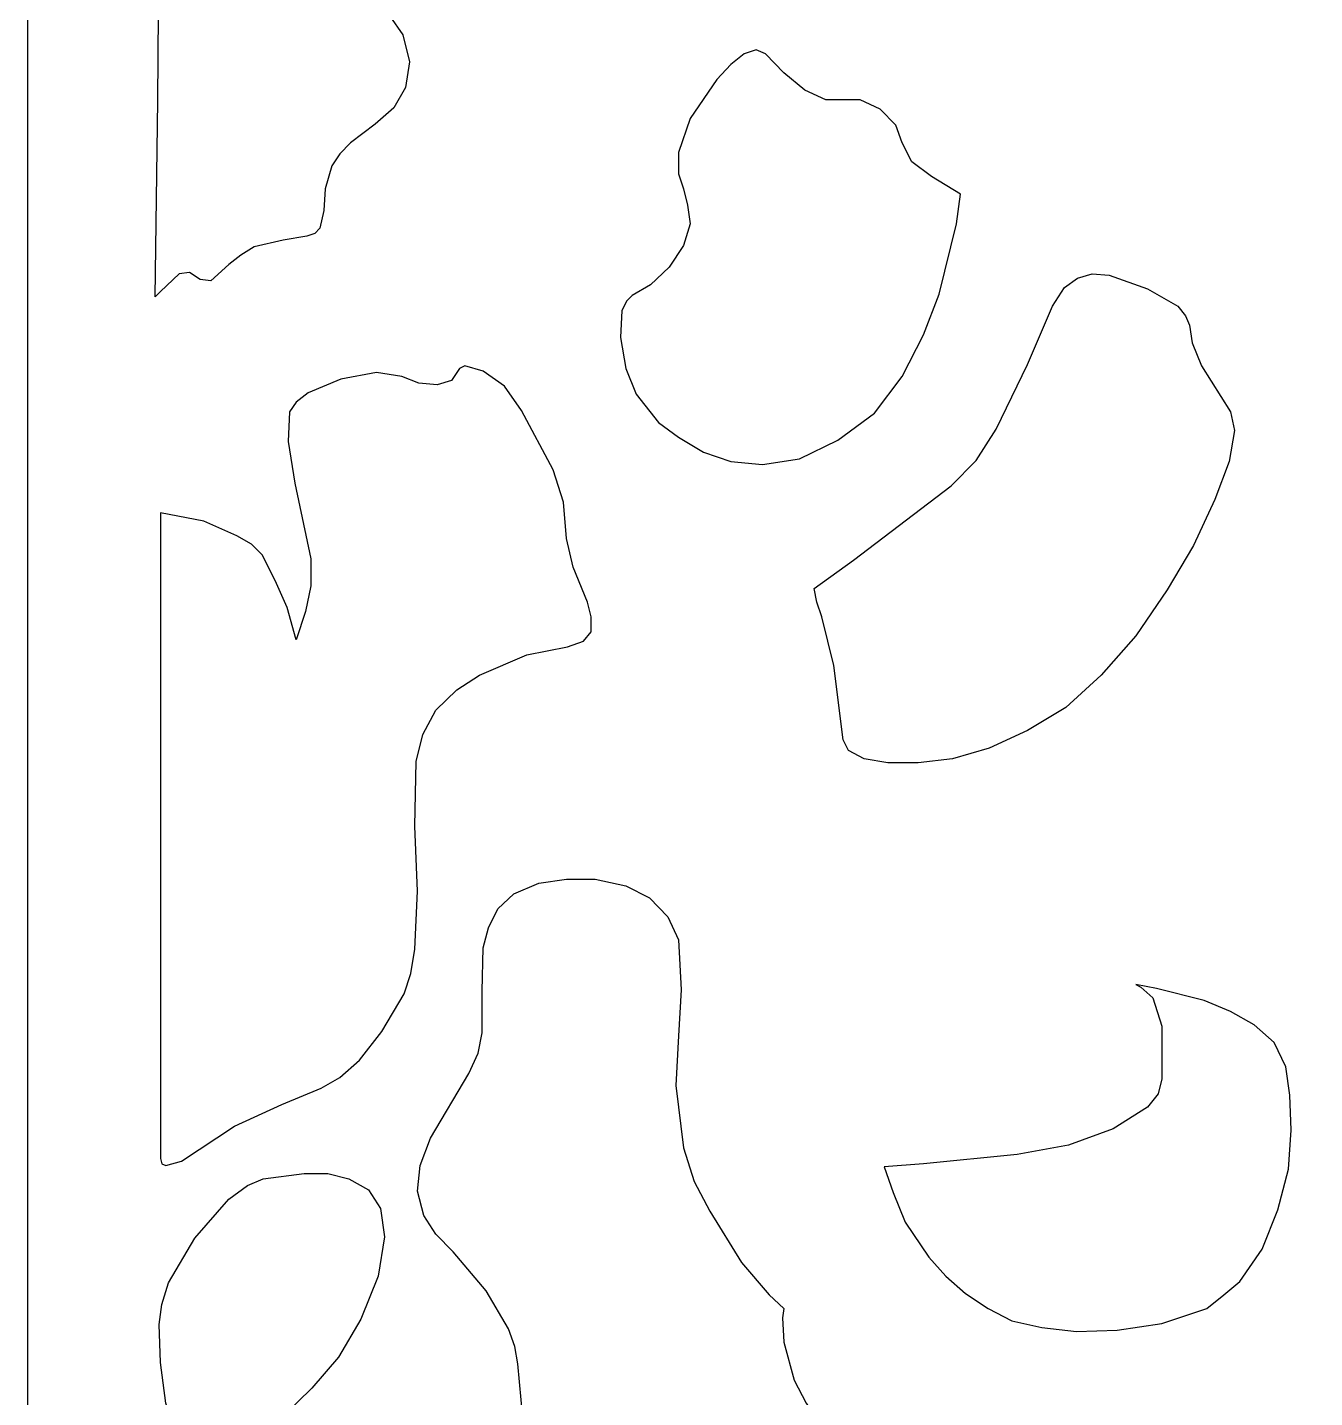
# Model space of a CAD drawing. Header units: centimetres. Extents: x -20.5 to -14.5, y -9 to 9.
# Drawn here: x -20.52 to -18.364, y 3.874 to 6.168 of the extents above; entities that cross this region are included whole.
import ezdxf

# ---------------------------------------------------------------- set-up
doc = ezdxf.new("R2010")
doc.units = ezdxf.units.CM
doc.header["$MEASUREMENT"] = 0
doc.layers.add('layer 1', color=7, linetype='Continuous')

msp = doc.modelspace()

# ---------------------------------------------------------------- linework, layer by layer
at = {"layer": 'layer 1', "color": 250}
for points, knots in [([(-14.52121, -8.99444), (-14.52121, -8.99444), (-20.51992, -8.99536), (-20.51992, -8.99536), (-20.51992, -8.99536), (-20.51992, -8.99536), (-20.51992, 9.00077), (-20.51992, 9.00077), (-20.51992, 9.00077), (-20.51992, 9.00077), (-14.52121, 9.00077), (-14.52121, 9.00077), (-14.52121, 9.00077), (-14.52121, 9.00077), (-14.52121, -8.99444), (-14.52121, -8.99444)], [0, 0, 0, 0, 0.2, 0.2, 0.2, 0.2, 0.4, 0.4, 0.4, 0.4, 0.6, 0.6, 0.6, 0.6, 1, 1, 1, 1]), ([(-20.26597, 5.75557), (-20.26597, 5.75557), (-20.24831, 5.75796), (-20.24831, 5.75796), (-20.24831, 5.75796), (-20.24831, 5.75796), (-20.23065, 5.74653), (-20.23065, 5.74653), (-20.23065, 5.74653), (-20.23065, 5.74653), (-20.21298, 5.74432), (-20.21298, 5.74432), (-20.21298, 5.74432), (-20.21298, 5.74432), (-20.18232, 5.77142), (-20.18232, 5.77142), (-20.18232, 5.77142), (-20.18232, 5.77142), (-20.16233, 5.78728), (-20.16233, 5.78728), (-20.16233, 5.78728), (-20.16233, 5.78728), (-20.14033, 5.80092), (-20.14033, 5.80092), (-20.14033, 5.80092), (-20.14033, 5.80092), (-20.09168, 5.81217), (-20.09168, 5.81217), (-20.09168, 5.81217), (-20.09168, 5.81217), (-20.05202, 5.81899), (-20.05202, 5.81899), (-20.05202, 5.81899), (-20.05202, 5.81899), (-20.03869, 5.82342), (-20.03869, 5.82342), (-20.03869, 5.82342), (-20.03869, 5.82342), (-20.03002, 5.83245), (-20.03002, 5.83245), (-20.03002, 5.83245), (-20.03002, 5.83245), (-20.02336, 5.86196), (-20.02336, 5.86196), (-20.02336, 5.86196), (-20.02336, 5.86196), (-20.02102, 5.8981), (-20.02102, 5.8981), (-20.02102, 5.8981), (-20.02102, 5.8981), (-20.01003, 5.93663), (-20.01003, 5.93663), (-20.01003, 5.93663), (-20.01003, 5.93663), (-19.9967, 5.95692), (-19.9967, 5.95692), (-19.9967, 5.95692), (-19.9967, 5.95692), (-19.97903, 5.97499), (-19.97903, 5.97499), (-19.97903, 5.97499), (-19.97903, 5.97499), (-19.93738, 6.0067), (-19.93738, 6.0067), (-19.93738, 6.0067), (-19.93738, 6.0067), (-19.90638, 6.0338), (-19.90638, 6.0338), (-19.90638, 6.0338), (-19.90638, 6.0338), (-19.88639, 6.06773), (-19.88639, 6.06773), (-19.88639, 6.06773), (-19.88639, 6.06773), (-19.87972, 6.11069), (-19.87972, 6.11069), (-19.87972, 6.11069), (-19.87972, 6.11069), (-19.89105, 6.15605), (-19.89105, 6.15605), (-19.89105, 6.15605), (-19.89105, 6.15605), (-19.91305, 6.18758), (-19.91305, 6.18758), (-19.91305, 6.18758), (-19.91305, 6.18758), (-19.94604, 6.21248), (-19.94604, 6.21248), (-19.94604, 6.21248), (-19.94604, 6.21248), (-20.00569, 6.23976), (-20.00569, 6.23976), (-20.00569, 6.23976), (-20.00569, 6.23976), (-20.02336, 6.25322), (-20.02336, 6.25322), (-20.02336, 6.25322), (-20.02336, 6.25322), (-20.03436, 6.26908), (-20.03436, 6.26908), (-20.03436, 6.26908), (-20.03436, 6.26908), (-20.03669, 6.28494), (-20.03669, 6.28494), (-20.03669, 6.28494), (-20.03669, 6.28494), (-20.02336, 6.3008), (-20.02336, 6.3008), (-20.02336, 6.3008), (-20.02336, 6.3008), (-19.98803, 6.33251), (-19.98803, 6.33251), (-19.98803, 6.33251), (-19.98803, 6.33251), (-19.95504, 6.36404), (-19.95504, 6.36404), (-19.95504, 6.36404), (-19.95504, 6.36404), (-19.93738, 6.40479), (-19.93738, 6.40479), (-19.93738, 6.40479), (-19.93738, 6.40479), (-19.93738, 6.45679), (-19.93738, 6.45679), (-19.93738, 6.45679), (-19.93738, 6.45679), (-19.95037, 6.49311), (-19.95037, 6.49311), (-19.95037, 6.49311), (-19.95037, 6.49311), (-19.9837, 6.52925), (-19.9837, 6.52925), (-19.9837, 6.52925), (-19.9837, 6.52925), (-20.06968, 6.60172), (-20.06968, 6.60172), (-20.06968, 6.60172), (-20.06968, 6.60172), (-20.16233, 6.67178), (-20.16233, 6.67178), (-20.16233, 6.67178), (-20.16233, 6.67178), (-20.21765, 6.72157), (-20.21765, 6.72157), (-20.21765, 6.72157), (-20.21765, 6.72157), (-20.24631, 6.74185), (-20.24631, 6.74185), (-20.24631, 6.74185), (-20.24631, 6.74185), (-20.25964, 6.74406), (-20.25964, 6.74406), (-20.25964, 6.74406), (-20.25964, 6.74406), (-20.27064, 6.73742), (-20.27064, 6.73742), (-20.27064, 6.73742), (-20.27064, 6.73742), (-20.2883, 6.7035), (-20.2883, 6.7035), (-20.2883, 6.7035), (-20.2883, 6.7035), (-20.29697, 6.63785), (-20.29697, 6.63785), (-20.29697, 6.63785), (-20.29697, 6.63785), (-20.3013, 6.04524), (-20.3013, 6.04524), (-20.3013, 6.04524), (-20.3013, 6.04524), (-20.30596, 5.71721), (-20.30596, 5.71721), (-20.30596, 5.71721), (-20.30596, 5.71721), (-20.29697, 5.72625), (-20.29697, 5.72625), (-20.29697, 5.72625), (-20.29697, 5.72625), (-20.26597, 5.75557), (-20.26597, 5.75557)], [0, 0, 0, 0, 0.0217391, 0.0217391, 0.0217391, 0.0217391, 0.0434783, 0.0434783, 0.0434783, 0.0434783, 0.0652174, 0.0652174, 0.0652174, 0.0652174, 0.0869565, 0.0869565, 0.0869565, 0.0869565, 0.1086957, 0.1086957, 0.1086957, 0.1086957, 0.1304348, 0.1304348, 0.1304348, 0.1304348, 0.1521739, 0.1521739, 0.1521739, 0.1521739, 0.173913, 0.173913, 0.173913, 0.173913, 0.1956522, 0.1956522, 0.1956522, 0.1956522, 0.2173913, 0.2173913, 0.2173913, 0.2173913, 0.2391304, 0.2391304, 0.2391304, 0.2391304, 0.2608696, 0.2608696, 0.2608696, 0.2608696, 0.2826087, 0.2826087, 0.2826087, 0.2826087, 0.3043478, 0.3043478, 0.3043478, 0.3043478, 0.326087, 0.326087, 0.326087, 0.326087, 0.3478261, 0.3478261, 0.3478261, 0.3478261, 0.3695652, 0.3695652, 0.3695652, 0.3695652, 0.3913043, 0.3913043, 0.3913043, 0.3913043, 0.4130435, 0.4130435, 0.4130435, 0.4130435, 0.4347826, 0.4347826, 0.4347826, 0.4347826, 0.4565217, 0.4565217, 0.4565217, 0.4565217, 0.4782609, 0.4782609, 0.4782609, 0.4782609, 0.5, 0.5, 0.5, 0.5, 0.5217391, 0.5217391, 0.5217391, 0.5217391, 0.5434783, 0.5434783, 0.5434783, 0.5434783, 0.5652174, 0.5652174, 0.5652174, 0.5652174, 0.5869565, 0.5869565, 0.5869565, 0.5869565, 0.6086957, 0.6086957, 0.6086957, 0.6086957, 0.6304348, 0.6304348, 0.6304348, 0.6304348, 0.6521739, 0.6521739, 0.6521739, 0.6521739, 0.673913, 0.673913, 0.673913, 0.673913, 0.6956522, 0.6956522, 0.6956522, 0.6956522, 0.7173913, 0.7173913, 0.7173913, 0.7173913, 0.7391304, 0.7391304, 0.7391304, 0.7391304, 0.7608696, 0.7608696, 0.7608696, 0.7608696, 0.7826087, 0.7826087, 0.7826087, 0.7826087, 0.8043478, 0.8043478, 0.8043478, 0.8043478, 0.826087, 0.826087, 0.826087, 0.826087, 0.8478261, 0.8478261, 0.8478261, 0.8478261, 0.8695652, 0.8695652, 0.8695652, 0.8695652, 0.8913043, 0.8913043, 0.8913043, 0.8913043, 0.9130435, 0.9130435, 0.9130435, 0.9130435, 0.9347826, 0.9347826, 0.9347826, 0.9347826, 0.9565217, 0.9565217, 0.9565217, 0.9565217, 1, 1, 1, 1]), ([(-19.5068, 5.71943), (-19.5068, 5.71943), (-19.47614, 5.7375), (-19.47614, 5.7375), (-19.47614, 5.7375), (-19.47614, 5.7375), (-19.44515, 5.767), (-19.44515, 5.767), (-19.44515, 5.767), (-19.44515, 5.767), (-19.42082, 5.80314), (-19.42082, 5.80314), (-19.42082, 5.80314), (-19.42082, 5.80314), (-19.40982, 5.83928), (-19.40982, 5.83928), (-19.40982, 5.83928), (-19.40982, 5.83928), (-19.41416, 5.87099), (-19.41416, 5.87099), (-19.41416, 5.87099), (-19.41416, 5.87099), (-19.42082, 5.8981), (-19.42082, 5.8981), (-19.42082, 5.8981), (-19.42082, 5.8981), (-19.42949, 5.92299), (-19.42949, 5.92299), (-19.42949, 5.92299), (-19.42949, 5.92299), (-19.42949, 5.95913), (-19.42949, 5.95913), (-19.42949, 5.95913), (-19.42949, 5.95913), (-19.40982, 6.01573), (-19.40982, 6.01573), (-19.40982, 6.01573), (-19.40982, 6.01573), (-19.3655, 6.08138), (-19.3655, 6.08138), (-19.3655, 6.08138), (-19.3655, 6.08138), (-19.3415, 6.10627), (-19.3415, 6.10627), (-19.3415, 6.10627), (-19.3415, 6.10627), (-19.31918, 6.12434), (-19.31918, 6.12434), (-19.31918, 6.12434), (-19.31918, 6.12434), (-19.29951, 6.13116), (-19.29951, 6.13116), (-19.29951, 6.13116), (-19.29951, 6.13116), (-19.28385, 6.12434), (-19.28385, 6.12434), (-19.28385, 6.12434), (-19.28385, 6.12434), (-19.25319, 6.09262), (-19.25319, 6.09262), (-19.25319, 6.09262), (-19.25319, 6.09262), (-19.21786, 6.06331), (-19.21786, 6.06331), (-19.21786, 6.06331), (-19.21786, 6.06331), (-19.18254, 6.04745), (-19.18254, 6.04745), (-19.18254, 6.04745), (-19.18254, 6.04745), (-19.15388, 6.04745), (-19.15388, 6.04745), (-19.15388, 6.04745), (-19.15388, 6.04745), (-19.12522, 6.04745), (-19.12522, 6.04745), (-19.12522, 6.04745), (-19.12522, 6.04745), (-19.09189, 6.03159), (-19.09189, 6.03159), (-19.09189, 6.03159), (-19.09189, 6.03159), (-19.06556, 6.00449), (-19.06556, 6.00449), (-19.06556, 6.00449), (-19.06556, 6.00449), (-19.05457, 5.97499), (-19.05457, 5.97499), (-19.05457, 5.97499), (-19.05457, 5.97499), (-19.0389, 5.94327), (-19.0389, 5.94327), (-19.0389, 5.94327), (-19.0389, 5.94327), (-19.00591, 5.91856), (-19.00591, 5.91856), (-19.00591, 5.91856), (-19.00591, 5.91856), (-18.95725, 5.88906), (-18.95725, 5.88906), (-18.95725, 5.88906), (-18.95725, 5.88906), (-18.96392, 5.83928), (-18.96392, 5.83928), (-18.96392, 5.83928), (-18.96392, 5.83928), (-18.99258, 5.72164), (-18.99258, 5.72164), (-18.99258, 5.72164), (-18.99258, 5.72164), (-19.01924, 5.65378), (-19.01924, 5.65378), (-19.01924, 5.65378), (-19.01924, 5.65378), (-19.05457, 5.58372), (-19.05457, 5.58372), (-19.05457, 5.58372), (-19.05457, 5.58372), (-19.10089, 5.52268), (-19.10089, 5.52268), (-19.10089, 5.52268), (-19.10089, 5.52268), (-19.16254, 5.47733), (-19.16254, 5.47733), (-19.16254, 5.47733), (-19.16254, 5.47733), (-19.22653, 5.4458), (-19.22653, 5.4458), (-19.22653, 5.4458), (-19.22653, 5.4458), (-19.28852, 5.43658), (-19.28852, 5.43658), (-19.28852, 5.43658), (-19.28852, 5.43658), (-19.3415, 5.44119), (-19.3415, 5.44119), (-19.3415, 5.44119), (-19.3415, 5.44119), (-19.38783, 5.45704), (-19.38783, 5.45704), (-19.38783, 5.45704), (-19.38783, 5.45704), (-19.42949, 5.48194), (-19.42949, 5.48194), (-19.42949, 5.48194), (-19.42949, 5.48194), (-19.46281, 5.50683), (-19.46281, 5.50683), (-19.46281, 5.50683), (-19.46281, 5.50683), (-19.50014, 5.55421), (-19.50014, 5.55421), (-19.50014, 5.55421), (-19.50014, 5.55421), (-19.5178, 5.59718), (-19.5178, 5.59718), (-19.5178, 5.59718), (-19.5178, 5.59718), (-19.5268, 5.64936), (-19.5268, 5.64936), (-19.5268, 5.64936), (-19.5268, 5.64936), (-19.52447, 5.69453), (-19.52447, 5.69453), (-19.52447, 5.69453), (-19.52447, 5.69453), (-19.5158, 5.71039), (-19.5158, 5.71039), (-19.5158, 5.71039), (-19.5158, 5.71039), (-19.5068, 5.71943), (-19.5068, 5.71943)], [0, 0, 0, 0, 0.0227273, 0.0227273, 0.0227273, 0.0227273, 0.0454545, 0.0454545, 0.0454545, 0.0454545, 0.0681818, 0.0681818, 0.0681818, 0.0681818, 0.0909091, 0.0909091, 0.0909091, 0.0909091, 0.1136364, 0.1136364, 0.1136364, 0.1136364, 0.1363636, 0.1363636, 0.1363636, 0.1363636, 0.1590909, 0.1590909, 0.1590909, 0.1590909, 0.1818182, 0.1818182, 0.1818182, 0.1818182, 0.2045455, 0.2045455, 0.2045455, 0.2045455, 0.2272727, 0.2272727, 0.2272727, 0.2272727, 0.25, 0.25, 0.25, 0.25, 0.2727273, 0.2727273, 0.2727273, 0.2727273, 0.2954545, 0.2954545, 0.2954545, 0.2954545, 0.3181818, 0.3181818, 0.3181818, 0.3181818, 0.3409091, 0.3409091, 0.3409091, 0.3409091, 0.3636364, 0.3636364, 0.3636364, 0.3636364, 0.3863636, 0.3863636, 0.3863636, 0.3863636, 0.4090909, 0.4090909, 0.4090909, 0.4090909, 0.4318182, 0.4318182, 0.4318182, 0.4318182, 0.4545455, 0.4545455, 0.4545455, 0.4545455, 0.4772727, 0.4772727, 0.4772727, 0.4772727, 0.5, 0.5, 0.5, 0.5, 0.5227273, 0.5227273, 0.5227273, 0.5227273, 0.5454545, 0.5454545, 0.5454545, 0.5454545, 0.5681818, 0.5681818, 0.5681818, 0.5681818, 0.5909091, 0.5909091, 0.5909091, 0.5909091, 0.6136364, 0.6136364, 0.6136364, 0.6136364, 0.6363636, 0.6363636, 0.6363636, 0.6363636, 0.6590909, 0.6590909, 0.6590909, 0.6590909, 0.6818182, 0.6818182, 0.6818182, 0.6818182, 0.7045455, 0.7045455, 0.7045455, 0.7045455, 0.7272727, 0.7272727, 0.7272727, 0.7272727, 0.75, 0.75, 0.75, 0.75, 0.7727273, 0.7727273, 0.7727273, 0.7727273, 0.7954545, 0.7954545, 0.7954545, 0.7954545, 0.8181818, 0.8181818, 0.8181818, 0.8181818, 0.8409091, 0.8409091, 0.8409091, 0.8409091, 0.8636364, 0.8636364, 0.8636364, 0.8636364, 0.8863636, 0.8863636, 0.8863636, 0.8863636, 0.9090909, 0.9090909, 0.9090909, 0.9090909, 0.9318182, 0.9318182, 0.9318182, 0.9318182, 0.9545455, 0.9545455, 0.9545455, 0.9545455, 1, 1, 1, 1]), ([(-19.1892, 5.18102), (-19.1892, 5.18102), (-19.16921, 5.09952), (-19.16921, 5.09952), (-19.16921, 5.09952), (-19.16921, 5.09952), (-19.15388, 4.97524), (-19.15388, 4.97524), (-19.15388, 4.97524), (-19.15388, 4.97524), (-19.14488, 4.95717), (-19.14488, 4.95717), (-19.14488, 4.95717), (-19.14488, 4.95717), (-19.11855, 4.94353), (-19.11855, 4.94353), (-19.11855, 4.94353), (-19.11855, 4.94353), (-19.07856, 4.9367), (-19.07856, 4.9367), (-19.07856, 4.9367), (-19.07856, 4.9367), (-19.02791, 4.9367), (-19.02791, 4.9367), (-19.02791, 4.9367), (-19.02791, 4.9367), (-18.97058, 4.94353), (-18.97058, 4.94353), (-18.97058, 4.94353), (-18.97058, 4.94353), (-18.90893, 4.9616), (-18.90893, 4.9616), (-18.90893, 4.9616), (-18.90893, 4.9616), (-18.84494, 4.9911), (-18.84494, 4.9911), (-18.84494, 4.9911), (-18.84494, 4.9911), (-18.78063, 5.02945), (-18.78063, 5.02945), (-18.78063, 5.02945), (-18.78063, 5.02945), (-18.7213, 5.08384), (-18.7213, 5.08384), (-18.7213, 5.08384), (-18.7213, 5.08384), (-18.66365, 5.1493), (-18.66365, 5.1493), (-18.66365, 5.1493), (-18.66365, 5.1493), (-18.611, 5.22638), (-18.611, 5.22638), (-18.611, 5.22638), (-18.611, 5.22638), (-18.56667, 5.30087), (-18.56667, 5.30087), (-18.56667, 5.30087), (-18.56667, 5.30087), (-18.53135, 5.37776), (-18.53135, 5.37776), (-18.53135, 5.37776), (-18.53135, 5.37776), (-18.50702, 5.44119), (-18.50702, 5.44119), (-18.50702, 5.44119), (-18.50702, 5.44119), (-18.49835, 5.49318), (-18.49835, 5.49318), (-18.49835, 5.49318), (-18.49835, 5.49318), (-18.50502, 5.5249), (-18.50502, 5.5249), (-18.50502, 5.5249), (-18.50502, 5.5249), (-18.55334, 5.60179), (-18.55334, 5.60179), (-18.55334, 5.60179), (-18.55334, 5.60179), (-18.569, 5.64032), (-18.569, 5.64032), (-18.569, 5.64032), (-18.569, 5.64032), (-18.57334, 5.66964), (-18.57334, 5.66964), (-18.57334, 5.66964), (-18.57334, 5.66964), (-18.58, 5.6855), (-18.58, 5.6855), (-18.58, 5.6855), (-18.58, 5.6855), (-18.59333, 5.70136), (-18.59333, 5.70136), (-18.59333, 5.70136), (-18.59333, 5.70136), (-18.64399, 5.73067), (-18.64399, 5.73067), (-18.64399, 5.73067), (-18.64399, 5.73067), (-18.70797, 5.75335), (-18.70797, 5.75335), (-18.70797, 5.75335), (-18.70797, 5.75335), (-18.73663, 5.75557), (-18.73663, 5.75557), (-18.73663, 5.75557), (-18.73663, 5.75557), (-18.76096, 5.74874), (-18.76096, 5.74874), (-18.76096, 5.74874), (-18.76096, 5.74874), (-18.78296, 5.73307), (-18.78296, 5.73307), (-18.78296, 5.73307), (-18.78296, 5.73307), (-18.80295, 5.70136), (-18.80295, 5.70136), (-18.80295, 5.70136), (-18.80295, 5.70136), (-18.84494, 5.604), (-18.84494, 5.604), (-18.84494, 5.604), (-18.84494, 5.604), (-18.8976, 5.4954), (-18.8976, 5.4954), (-18.8976, 5.4954), (-18.8976, 5.4954), (-18.93093, 5.4434), (-18.93093, 5.4434), (-18.93093, 5.4434), (-18.93093, 5.4434), (-18.97292, 5.40044), (-18.97292, 5.40044), (-18.97292, 5.40044), (-18.97292, 5.40044), (-19.13622, 5.27598), (-19.13622, 5.27598), (-19.13622, 5.27598), (-19.13622, 5.27598), (-19.2022, 5.22859), (-19.2022, 5.22859), (-19.2022, 5.22859), (-19.2022, 5.22859), (-19.19787, 5.20591), (-19.19787, 5.20591), (-19.19787, 5.20591), (-19.19787, 5.20591), (-19.1892, 5.18102), (-19.1892, 5.18102)], [0, 0, 0, 0, 0.0263158, 0.0263158, 0.0263158, 0.0263158, 0.0526316, 0.0526316, 0.0526316, 0.0526316, 0.0789474, 0.0789474, 0.0789474, 0.0789474, 0.1052632, 0.1052632, 0.1052632, 0.1052632, 0.1315789, 0.1315789, 0.1315789, 0.1315789, 0.1578947, 0.1578947, 0.1578947, 0.1578947, 0.1842105, 0.1842105, 0.1842105, 0.1842105, 0.2105263, 0.2105263, 0.2105263, 0.2105263, 0.2368421, 0.2368421, 0.2368421, 0.2368421, 0.2631579, 0.2631579, 0.2631579, 0.2631579, 0.2894737, 0.2894737, 0.2894737, 0.2894737, 0.3157895, 0.3157895, 0.3157895, 0.3157895, 0.3421053, 0.3421053, 0.3421053, 0.3421053, 0.3684211, 0.3684211, 0.3684211, 0.3684211, 0.3947368, 0.3947368, 0.3947368, 0.3947368, 0.4210526, 0.4210526, 0.4210526, 0.4210526, 0.4473684, 0.4473684, 0.4473684, 0.4473684, 0.4736842, 0.4736842, 0.4736842, 0.4736842, 0.5, 0.5, 0.5, 0.5, 0.5263158, 0.5263158, 0.5263158, 0.5263158, 0.5526316, 0.5526316, 0.5526316, 0.5526316, 0.5789474, 0.5789474, 0.5789474, 0.5789474, 0.6052632, 0.6052632, 0.6052632, 0.6052632, 0.6315789, 0.6315789, 0.6315789, 0.6315789, 0.6578947, 0.6578947, 0.6578947, 0.6578947, 0.6842105, 0.6842105, 0.6842105, 0.6842105, 0.7105263, 0.7105263, 0.7105263, 0.7105263, 0.7368421, 0.7368421, 0.7368421, 0.7368421, 0.7631579, 0.7631579, 0.7631579, 0.7631579, 0.7894737, 0.7894737, 0.7894737, 0.7894737, 0.8157895, 0.8157895, 0.8157895, 0.8157895, 0.8421053, 0.8421053, 0.8421053, 0.8421053, 0.8684211, 0.8684211, 0.8684211, 0.8684211, 0.8947368, 0.8947368, 0.8947368, 0.8947368, 0.9210526, 0.9210526, 0.9210526, 0.9210526, 0.9473684, 0.9473684, 0.9473684, 0.9473684, 1, 1, 1, 1]), ([(-20.29697, 4.27402), (-20.29697, 4.27402), (-20.29697, 5.35526), (-20.29697, 5.35526), (-20.29697, 5.35526), (-20.29697, 5.35526), (-20.22431, 5.34162), (-20.22431, 5.34162), (-20.22431, 5.34162), (-20.22431, 5.34162), (-20.16899, 5.31673), (-20.16899, 5.31673), (-20.16899, 5.31673), (-20.16899, 5.31673), (-20.14466, 5.30326), (-20.14466, 5.30326), (-20.14466, 5.30326), (-20.14466, 5.30326), (-20.127, 5.28501), (-20.127, 5.28501), (-20.127, 5.28501), (-20.127, 5.28501), (-20.10501, 5.24205), (-20.10501, 5.24205), (-20.10501, 5.24205), (-20.10501, 5.24205), (-20.08501, 5.19687), (-20.08501, 5.19687), (-20.08501, 5.19687), (-20.08501, 5.19687), (-20.06968, 5.14266), (-20.06968, 5.14266), (-20.06968, 5.14266), (-20.06968, 5.14266), (-20.05435, 5.19005), (-20.05435, 5.19005), (-20.05435, 5.19005), (-20.05435, 5.19005), (-20.04535, 5.23301), (-20.04535, 5.23301), (-20.04535, 5.23301), (-20.04535, 5.23301), (-20.04535, 5.27837), (-20.04535, 5.27837), (-20.04535, 5.27837), (-20.04535, 5.27837), (-20.07201, 5.40505), (-20.07201, 5.40505), (-20.07201, 5.40505), (-20.07201, 5.40505), (-20.08301, 5.47511), (-20.08301, 5.47511), (-20.08301, 5.47511), (-20.08301, 5.47511), (-20.08068, 5.5249), (-20.08068, 5.5249), (-20.08068, 5.5249), (-20.08068, 5.5249), (-20.06968, 5.54075), (-20.06968, 5.54075), (-20.06968, 5.54075), (-20.06968, 5.54075), (-20.04969, 5.55661), (-20.04969, 5.55661), (-20.04969, 5.55661), (-20.04969, 5.55661), (-19.9947, 5.57911), (-19.9947, 5.57911), (-19.9947, 5.57911), (-19.9947, 5.57911), (-19.93504, 5.59054), (-19.93504, 5.59054), (-19.93504, 5.59054), (-19.93504, 5.59054), (-19.89305, 5.58372), (-19.89305, 5.58372), (-19.89305, 5.58372), (-19.89305, 5.58372), (-19.86439, 5.57247), (-19.86439, 5.57247), (-19.86439, 5.57247), (-19.86439, 5.57247), (-19.8334, 5.57007), (-19.8334, 5.57007), (-19.8334, 5.57007), (-19.8334, 5.57007), (-19.8094, 5.57689), (-19.8094, 5.57689), (-19.8094, 5.57689), (-19.8094, 5.57689), (-19.80041, 5.59054), (-19.80041, 5.59054), (-19.80041, 5.59054), (-19.80041, 5.59054), (-19.79607, 5.59718), (-19.79607, 5.59718), (-19.79607, 5.59718), (-19.79607, 5.59718), (-19.78708, 5.60179), (-19.78708, 5.60179), (-19.78708, 5.60179), (-19.78708, 5.60179), (-19.75642, 5.59275), (-19.75642, 5.59275), (-19.75642, 5.59275), (-19.75642, 5.59275), (-19.72109, 5.56786), (-19.72109, 5.56786), (-19.72109, 5.56786), (-19.72109, 5.56786), (-19.69243, 5.52711), (-19.69243, 5.52711), (-19.69243, 5.52711), (-19.69243, 5.52711), (-19.63944, 5.42754), (-19.63944, 5.42754), (-19.63944, 5.42754), (-19.63944, 5.42754), (-19.62178, 5.37333), (-19.62178, 5.37333), (-19.62178, 5.37333), (-19.62178, 5.37333), (-19.61711, 5.3123), (-19.61711, 5.3123), (-19.61711, 5.3123), (-19.61711, 5.3123), (-19.60611, 5.26473), (-19.60611, 5.26473), (-19.60611, 5.26473), (-19.60611, 5.26473), (-19.58179, 5.20591), (-19.58179, 5.20591), (-19.58179, 5.20591), (-19.58179, 5.20591), (-19.57545, 5.18102), (-19.57545, 5.18102), (-19.57545, 5.18102), (-19.57545, 5.18102), (-19.57545, 5.15612), (-19.57545, 5.15612), (-19.57545, 5.15612), (-19.57545, 5.15612), (-19.58845, 5.14027), (-19.58845, 5.14027), (-19.58845, 5.14027), (-19.58845, 5.14027), (-19.61511, 5.13123), (-19.61511, 5.13123), (-19.61511, 5.13123), (-19.61511, 5.13123), (-19.68343, 5.11777), (-19.68343, 5.11777), (-19.68343, 5.11777), (-19.68343, 5.11777), (-19.76275, 5.08384), (-19.76275, 5.08384), (-19.76275, 5.08384), (-19.76275, 5.08384), (-19.80041, 5.05895), (-19.80041, 5.05895), (-19.80041, 5.05895), (-19.80041, 5.05895), (-19.83573, 5.02503), (-19.83573, 5.02503), (-19.83573, 5.02503), (-19.83573, 5.02503), (-19.85773, 4.98428), (-19.85773, 4.98428), (-19.85773, 4.98428), (-19.85773, 4.98428), (-19.86872, 4.93892), (-19.86872, 4.93892), (-19.86872, 4.93892), (-19.86872, 4.93892), (-19.87106, 4.8305), (-19.87106, 4.8305), (-19.87106, 4.8305), (-19.87106, 4.8305), (-19.86672, 4.72189), (-19.86672, 4.72189), (-19.86672, 4.72189), (-19.86672, 4.72189), (-19.87106, 4.62454), (-19.87106, 4.62454), (-19.87106, 4.62454), (-19.87106, 4.62454), (-19.87772, 4.58379), (-19.87772, 4.58379), (-19.87772, 4.58379), (-19.87772, 4.58379), (-19.88872, 4.54986), (-19.88872, 4.54986), (-19.88872, 4.54986), (-19.88872, 4.54986), (-19.92638, 4.48662), (-19.92638, 4.48662), (-19.92638, 4.48662), (-19.92638, 4.48662), (-19.9637, 4.43904), (-19.9637, 4.43904), (-19.9637, 4.43904), (-19.9637, 4.43904), (-19.9967, 4.40973), (-19.9967, 4.40973), (-19.9967, 4.40973), (-19.9967, 4.40973), (-20.02769, 4.39166), (-20.02769, 4.39166), (-20.02769, 4.39166), (-20.02769, 4.39166), (-20.09401, 4.36437), (-20.09401, 4.36437), (-20.09401, 4.36437), (-20.09401, 4.36437), (-20.17333, 4.32823), (-20.17333, 4.32823), (-20.17333, 4.32823), (-20.17333, 4.32823), (-20.26164, 4.26941), (-20.26164, 4.26941), (-20.26164, 4.26941), (-20.26164, 4.26941), (-20.2883, 4.26259), (-20.2883, 4.26259), (-20.2883, 4.26259), (-20.2883, 4.26259), (-20.29497, 4.26498), (-20.29497, 4.26498), (-20.29497, 4.26498), (-20.29497, 4.26498), (-20.29697, 4.27402), (-20.29697, 4.27402)], [0, 0, 0, 0, 0.0169492, 0.0169492, 0.0169492, 0.0169492, 0.0338983, 0.0338983, 0.0338983, 0.0338983, 0.0508475, 0.0508475, 0.0508475, 0.0508475, 0.0677966, 0.0677966, 0.0677966, 0.0677966, 0.0847458, 0.0847458, 0.0847458, 0.0847458, 0.1016949, 0.1016949, 0.1016949, 0.1016949, 0.1186441, 0.1186441, 0.1186441, 0.1186441, 0.1355932, 0.1355932, 0.1355932, 0.1355932, 0.1525424, 0.1525424, 0.1525424, 0.1525424, 0.1694915, 0.1694915, 0.1694915, 0.1694915, 0.1864407, 0.1864407, 0.1864407, 0.1864407, 0.2033898, 0.2033898, 0.2033898, 0.2033898, 0.220339, 0.220339, 0.220339, 0.220339, 0.2372881, 0.2372881, 0.2372881, 0.2372881, 0.2542373, 0.2542373, 0.2542373, 0.2542373, 0.2711864, 0.2711864, 0.2711864, 0.2711864, 0.2881356, 0.2881356, 0.2881356, 0.2881356, 0.3050847, 0.3050847, 0.3050847, 0.3050847, 0.3220339, 0.3220339, 0.3220339, 0.3220339, 0.3389831, 0.3389831, 0.3389831, 0.3389831, 0.3559322, 0.3559322, 0.3559322, 0.3559322, 0.3728814, 0.3728814, 0.3728814, 0.3728814, 0.3898305, 0.3898305, 0.3898305, 0.3898305, 0.4067797, 0.4067797, 0.4067797, 0.4067797, 0.4237288, 0.4237288, 0.4237288, 0.4237288, 0.440678, 0.440678, 0.440678, 0.440678, 0.4576271, 0.4576271, 0.4576271, 0.4576271, 0.4745763, 0.4745763, 0.4745763, 0.4745763, 0.4915254, 0.4915254, 0.4915254, 0.4915254, 0.5084746, 0.5084746, 0.5084746, 0.5084746, 0.5254237, 0.5254237, 0.5254237, 0.5254237, 0.5423729, 0.5423729, 0.5423729, 0.5423729, 0.559322, 0.559322, 0.559322, 0.559322, 0.5762712, 0.5762712, 0.5762712, 0.5762712, 0.5932203, 0.5932203, 0.5932203, 0.5932203, 0.6101695, 0.6101695, 0.6101695, 0.6101695, 0.6271186, 0.6271186, 0.6271186, 0.6271186, 0.6440678, 0.6440678, 0.6440678, 0.6440678, 0.6610169, 0.6610169, 0.6610169, 0.6610169, 0.6779661, 0.6779661, 0.6779661, 0.6779661, 0.6949153, 0.6949153, 0.6949153, 0.6949153, 0.7118644, 0.7118644, 0.7118644, 0.7118644, 0.7288136, 0.7288136, 0.7288136, 0.7288136, 0.7457627, 0.7457627, 0.7457627, 0.7457627, 0.7627119, 0.7627119, 0.7627119, 0.7627119, 0.779661, 0.779661, 0.779661, 0.779661, 0.7966102, 0.7966102, 0.7966102, 0.7966102, 0.8135593, 0.8135593, 0.8135593, 0.8135593, 0.8305085, 0.8305085, 0.8305085, 0.8305085, 0.8474576, 0.8474576, 0.8474576, 0.8474576, 0.8644068, 0.8644068, 0.8644068, 0.8644068, 0.8813559, 0.8813559, 0.8813559, 0.8813559, 0.8983051, 0.8983051, 0.8983051, 0.8983051, 0.9152542, 0.9152542, 0.9152542, 0.9152542, 0.9322034, 0.9322034, 0.9322034, 0.9322034, 0.9491525, 0.9491525, 0.9491525, 0.9491525, 0.9661017, 0.9661017, 0.9661017, 0.9661017, 1, 1, 1, 1]), ([(-19.80707, 4.11784), (-19.80707, 4.11784), (-19.75175, 4.0522), (-19.75175, 4.0522), (-19.75175, 4.0522), (-19.75175, 4.0522), (-19.71442, 3.98896), (-19.71442, 3.98896), (-19.71442, 3.98896), (-19.71442, 3.98896), (-19.70343, 3.95946), (-19.70343, 3.95946), (-19.70343, 3.95946), (-19.70343, 3.95946), (-19.69876, 3.93014), (-19.69876, 3.93014), (-19.69876, 3.93014), (-19.69876, 3.93014), (-19.6901, 3.8396), (-19.6901, 3.8396), (-19.6901, 3.8396), (-19.6901, 3.8396), (-19.66577, 3.783), (-19.66577, 3.783), (-19.66577, 3.783), (-19.66577, 3.783), (-19.64377, 3.76272), (-19.64377, 3.76272), (-19.64377, 3.76272), (-19.64377, 3.76272), (-19.60845, 3.74243), (-19.60845, 3.74243), (-19.60845, 3.74243), (-19.60845, 3.74243), (-19.56646, 3.71293), (-19.56646, 3.71293), (-19.56646, 3.71293), (-19.56646, 3.71293), (-19.52013, 3.66997), (-19.52013, 3.66997), (-19.52013, 3.66997), (-19.52013, 3.66997), (-19.48481, 3.62018), (-19.48481, 3.62018), (-19.48481, 3.62018), (-19.48481, 3.62018), (-19.46048, 3.5704), (-19.46048, 3.5704), (-19.46048, 3.5704), (-19.46048, 3.5704), (-19.44082, 3.53426), (-19.44082, 3.53426), (-19.44082, 3.53426), (-19.44082, 3.53426), (-19.42082, 3.51398), (-19.42082, 3.51398), (-19.42082, 3.51398), (-19.42082, 3.51398), (-19.39216, 3.52965), (-19.39216, 3.52965), (-19.39216, 3.52965), (-19.39216, 3.52965), (-19.36783, 3.53887), (-19.36783, 3.53887), (-19.36783, 3.53887), (-19.36783, 3.53887), (-19.3415, 3.53426), (-19.3415, 3.53426), (-19.3415, 3.53426), (-19.3415, 3.53426), (-19.31718, 3.51158), (-19.31718, 3.51158), (-19.31718, 3.51158), (-19.31718, 3.51158), (-19.29718, 3.48448), (-19.29718, 3.48448), (-19.29718, 3.48448), (-19.29718, 3.48448), (-19.28385, 3.45958), (-19.28385, 3.45958), (-19.28385, 3.45958), (-19.28385, 3.45958), (-19.27519, 3.45055), (-19.27519, 3.45055), (-19.27519, 3.45055), (-19.27519, 3.45055), (-19.25086, 3.46862), (-19.25086, 3.46862), (-19.25086, 3.46862), (-19.25086, 3.46862), (-19.2112, 3.48448), (-19.2112, 3.48448), (-19.2112, 3.48448), (-19.2112, 3.48448), (-19.1892, 3.48669), (-19.1892, 3.48669), (-19.1892, 3.48669), (-19.1892, 3.48669), (-19.16688, 3.48226), (-19.16688, 3.48226), (-19.16688, 3.48226), (-19.16688, 3.48226), (-19.14488, 3.47102), (-19.14488, 3.47102), (-19.14488, 3.47102), (-19.14488, 3.47102), (-19.12522, 3.44373), (-19.12522, 3.44373), (-19.12522, 3.44373), (-19.12522, 3.44373), (-19.10089, 3.41883), (-19.10089, 3.41883), (-19.10089, 3.41883), (-19.10089, 3.41883), (-19.07856, 3.40076), (-19.07856, 3.40076), (-19.07856, 3.40076), (-19.07856, 3.40076), (-19.03024, 3.38491), (-19.03024, 3.38491), (-19.03024, 3.38491), (-19.03024, 3.38491), (-18.97492, 3.38269), (-18.97492, 3.38269), (-18.97492, 3.38269), (-18.97492, 3.38269), (-18.92193, 3.38491), (-18.92193, 3.38491), (-18.92193, 3.38491), (-18.92193, 3.38491), (-18.87794, 3.37145), (-18.87794, 3.37145), (-18.87794, 3.37145), (-18.87794, 3.37145), (-18.84494, 3.34194), (-18.84494, 3.34194), (-18.84494, 3.34194), (-18.84494, 3.34194), (-18.81395, 3.29898), (-18.81395, 3.29898), (-18.81395, 3.29898), (-18.81395, 3.29898), (-18.69464, 3.45737), (-18.69464, 3.45737), (-18.69464, 3.45737), (-18.69464, 3.45737), (-18.61733, 3.56819), (-18.61733, 3.56819), (-18.61733, 3.56819), (-18.61733, 3.56819), (-18.59333, 3.61336), (-18.59333, 3.61336), (-18.59333, 3.61336), (-18.59333, 3.61336), (-18.58867, 3.63825), (-18.58867, 3.63825), (-18.58867, 3.63825), (-18.58867, 3.63825), (-18.59766, 3.64969), (-18.59766, 3.64969), (-18.59766, 3.64969), (-18.59766, 3.64969), (-18.611, 3.65872), (-18.611, 3.65872), (-18.611, 3.65872), (-18.611, 3.65872), (-18.65065, 3.67218), (-18.65065, 3.67218), (-18.65065, 3.67218), (-18.65065, 3.67218), (-18.77196, 3.68804), (-18.77196, 3.68804), (-18.77196, 3.68804), (-18.77196, 3.68804), (-18.86461, 3.69707), (-18.86461, 3.69707), (-18.86461, 3.69707), (-18.86461, 3.69707), (-18.98392, 3.71754), (-18.98392, 3.71754), (-18.98392, 3.71754), (-18.98392, 3.71754), (-19.04357, 3.73561), (-19.04357, 3.73561), (-19.04357, 3.73561), (-19.04357, 3.73561), (-19.09856, 3.75829), (-19.09856, 3.75829), (-19.09856, 3.75829), (-19.09856, 3.75829), (-19.14921, 3.78761), (-19.14921, 3.78761), (-19.14921, 3.78761), (-19.14921, 3.78761), (-19.1892, 3.82375), (-19.1892, 3.82375), (-19.1892, 3.82375), (-19.1892, 3.82375), (-19.21553, 3.8645), (-19.21553, 3.8645), (-19.21553, 3.8645), (-19.21553, 3.8645), (-19.23553, 3.90303), (-19.23553, 3.90303), (-19.23553, 3.90303), (-19.23553, 3.90303), (-19.25319, 3.96628), (-19.25319, 3.96628), (-19.25319, 3.96628), (-19.25319, 3.96628), (-19.25519, 4.00703), (-19.25519, 4.00703), (-19.25519, 4.00703), (-19.25519, 4.00703), (-19.25319, 4.02288), (-19.25319, 4.02288), (-19.25319, 4.02288), (-19.25319, 4.02288), (-19.27752, 4.04556), (-19.27752, 4.04556), (-19.27752, 4.04556), (-19.27752, 4.04556), (-19.32384, 4.09977), (-19.32384, 4.09977), (-19.32384, 4.09977), (-19.32384, 4.09977), (-19.37683, 4.1857), (-19.37683, 4.1857), (-19.37683, 4.1857), (-19.37683, 4.1857), (-19.40316, 4.23548), (-19.40316, 4.23548), (-19.40316, 4.23548), (-19.40316, 4.23548), (-19.42082, 4.29209), (-19.42082, 4.29209), (-19.42082, 4.29209), (-19.42082, 4.29209), (-19.43415, 4.39608), (-19.43415, 4.39608), (-19.43415, 4.39608), (-19.43415, 4.39608), (-19.42949, 4.47979), (-19.42949, 4.47979), (-19.42949, 4.47979), (-19.42949, 4.47979), (-19.42515, 4.55668), (-19.42515, 4.55668), (-19.42515, 4.55668), (-19.42515, 4.55668), (-19.42949, 4.6404), (-19.42949, 4.6404), (-19.42949, 4.6404), (-19.42949, 4.6404), (-19.44715, 4.67893), (-19.44715, 4.67893), (-19.44715, 4.67893), (-19.44715, 4.67893), (-19.47814, 4.71046), (-19.47814, 4.71046), (-19.47814, 4.71046), (-19.47814, 4.71046), (-19.5178, 4.73093), (-19.5178, 4.73093), (-19.5178, 4.73093), (-19.5178, 4.73093), (-19.56879, 4.74218), (-19.56879, 4.74218), (-19.56879, 4.74218), (-19.56879, 4.74218), (-19.61711, 4.74218), (-19.61711, 4.74218), (-19.61711, 4.74218), (-19.61711, 4.74218), (-19.66344, 4.73535), (-19.66344, 4.73535), (-19.66344, 4.73535), (-19.66344, 4.73535), (-19.70543, 4.71728), (-19.70543, 4.71728), (-19.70543, 4.71728), (-19.70543, 4.71728), (-19.73209, 4.69239), (-19.73209, 4.69239), (-19.73209, 4.69239), (-19.73209, 4.69239), (-19.74742, 4.66068), (-19.74742, 4.66068), (-19.74742, 4.66068), (-19.74742, 4.66068), (-19.75642, 4.62675), (-19.75642, 4.62675), (-19.75642, 4.62675), (-19.75642, 4.62675), (-19.75841, 4.55447), (-19.75841, 4.55447), (-19.75841, 4.55447), (-19.75841, 4.55447), (-19.75841, 4.4844), (-19.75841, 4.4844), (-19.75841, 4.4844), (-19.75841, 4.4844), (-19.76508, 4.45048), (-19.76508, 4.45048), (-19.76508, 4.45048), (-19.76508, 4.45048), (-19.78041, 4.41655), (-19.78041, 4.41655), (-19.78041, 4.41655), (-19.78041, 4.41655), (-19.84473, 4.30795), (-19.84473, 4.30795), (-19.84473, 4.30795), (-19.84473, 4.30795), (-19.86206, 4.26259), (-19.86206, 4.26259), (-19.86206, 4.26259), (-19.86206, 4.26259), (-19.86672, 4.21962), (-19.86672, 4.21962), (-19.86672, 4.21962), (-19.86672, 4.21962), (-19.85573, 4.17888), (-19.85573, 4.17888), (-19.85573, 4.17888), (-19.85573, 4.17888), (-19.83573, 4.14735), (-19.83573, 4.14735), (-19.83573, 4.14735), (-19.83573, 4.14735), (-19.80707, 4.11784), (-19.80707, 4.11784)], [0, 0, 0, 0, 0.0119048, 0.0119048, 0.0119048, 0.0119048, 0.0238095, 0.0238095, 0.0238095, 0.0238095, 0.0357143, 0.0357143, 0.0357143, 0.0357143, 0.047619, 0.047619, 0.047619, 0.047619, 0.0595238, 0.0595238, 0.0595238, 0.0595238, 0.0714286, 0.0714286, 0.0714286, 0.0714286, 0.0833333, 0.0833333, 0.0833333, 0.0833333, 0.0952381, 0.0952381, 0.0952381, 0.0952381, 0.1071429, 0.1071429, 0.1071429, 0.1071429, 0.1190476, 0.1190476, 0.1190476, 0.1190476, 0.1309524, 0.1309524, 0.1309524, 0.1309524, 0.1428571, 0.1428571, 0.1428571, 0.1428571, 0.1547619, 0.1547619, 0.1547619, 0.1547619, 0.1666667, 0.1666667, 0.1666667, 0.1666667, 0.1785714, 0.1785714, 0.1785714, 0.1785714, 0.1904762, 0.1904762, 0.1904762, 0.1904762, 0.202381, 0.202381, 0.202381, 0.202381, 0.2142857, 0.2142857, 0.2142857, 0.2142857, 0.2261905, 0.2261905, 0.2261905, 0.2261905, 0.2380952, 0.2380952, 0.2380952, 0.2380952, 0.25, 0.25, 0.25, 0.25, 0.2619048, 0.2619048, 0.2619048, 0.2619048, 0.2738095, 0.2738095, 0.2738095, 0.2738095, 0.2857143, 0.2857143, 0.2857143, 0.2857143, 0.297619, 0.297619, 0.297619, 0.297619, 0.3095238, 0.3095238, 0.3095238, 0.3095238, 0.3214286, 0.3214286, 0.3214286, 0.3214286, 0.3333333, 0.3333333, 0.3333333, 0.3333333, 0.3452381, 0.3452381, 0.3452381, 0.3452381, 0.3571429, 0.3571429, 0.3571429, 0.3571429, 0.3690476, 0.3690476, 0.3690476, 0.3690476, 0.3809524, 0.3809524, 0.3809524, 0.3809524, 0.3928571, 0.3928571, 0.3928571, 0.3928571, 0.4047619, 0.4047619, 0.4047619, 0.4047619, 0.4166667, 0.4166667, 0.4166667, 0.4166667, 0.4285714, 0.4285714, 0.4285714, 0.4285714, 0.4404762, 0.4404762, 0.4404762, 0.4404762, 0.452381, 0.452381, 0.452381, 0.452381, 0.4642857, 0.4642857, 0.4642857, 0.4642857, 0.4761905, 0.4761905, 0.4761905, 0.4761905, 0.4880952, 0.4880952, 0.4880952, 0.4880952, 0.5, 0.5, 0.5, 0.5, 0.5119048, 0.5119048, 0.5119048, 0.5119048, 0.5238095, 0.5238095, 0.5238095, 0.5238095, 0.5357143, 0.5357143, 0.5357143, 0.5357143, 0.547619, 0.547619, 0.547619, 0.547619, 0.5595238, 0.5595238, 0.5595238, 0.5595238, 0.5714286, 0.5714286, 0.5714286, 0.5714286, 0.5833333, 0.5833333, 0.5833333, 0.5833333, 0.5952381, 0.5952381, 0.5952381, 0.5952381, 0.6071429, 0.6071429, 0.6071429, 0.6071429, 0.6190476, 0.6190476, 0.6190476, 0.6190476, 0.6309524, 0.6309524, 0.6309524, 0.6309524, 0.6428571, 0.6428571, 0.6428571, 0.6428571, 0.6547619, 0.6547619, 0.6547619, 0.6547619, 0.6666667, 0.6666667, 0.6666667, 0.6666667, 0.6785714, 0.6785714, 0.6785714, 0.6785714, 0.6904762, 0.6904762, 0.6904762, 0.6904762, 0.702381, 0.702381, 0.702381, 0.702381, 0.7142857, 0.7142857, 0.7142857, 0.7142857, 0.7261905, 0.7261905, 0.7261905, 0.7261905, 0.7380952, 0.7380952, 0.7380952, 0.7380952, 0.75, 0.75, 0.75, 0.75, 0.7619048, 0.7619048, 0.7619048, 0.7619048, 0.7738095, 0.7738095, 0.7738095, 0.7738095, 0.7857143, 0.7857143, 0.7857143, 0.7857143, 0.797619, 0.797619, 0.797619, 0.797619, 0.8095238, 0.8095238, 0.8095238, 0.8095238, 0.8214286, 0.8214286, 0.8214286, 0.8214286, 0.8333333, 0.8333333, 0.8333333, 0.8333333, 0.8452381, 0.8452381, 0.8452381, 0.8452381, 0.8571429, 0.8571429, 0.8571429, 0.8571429, 0.8690476, 0.8690476, 0.8690476, 0.8690476, 0.8809524, 0.8809524, 0.8809524, 0.8809524, 0.8928571, 0.8928571, 0.8928571, 0.8928571, 0.9047619, 0.9047619, 0.9047619, 0.9047619, 0.9166667, 0.9166667, 0.9166667, 0.9166667, 0.9285714, 0.9285714, 0.9285714, 0.9285714, 0.9404762, 0.9404762, 0.9404762, 0.9404762, 0.952381, 0.952381, 0.952381, 0.952381, 0.9642857, 0.9642857, 0.9642857, 0.9642857, 0.9761905, 0.9761905, 0.9761905, 0.9761905, 1, 1, 1, 1]), ([(-19.08523, 4.26037), (-19.08523, 4.26037), (-19.01924, 4.26498), (-19.01924, 4.26498), (-19.01924, 4.26498), (-19.01924, 4.26498), (-18.86227, 4.28066), (-18.86227, 4.28066), (-18.86227, 4.28066), (-18.86227, 4.28066), (-18.77629, 4.29651), (-18.77629, 4.29651), (-18.77629, 4.29651), (-18.77629, 4.29651), (-18.70131, 4.3238), (-18.70131, 4.3238), (-18.70131, 4.3238), (-18.70131, 4.3238), (-18.64399, 4.35994), (-18.64399, 4.35994), (-18.64399, 4.35994), (-18.64399, 4.35994), (-18.62633, 4.38262), (-18.62633, 4.38262), (-18.62633, 4.38262), (-18.62633, 4.38262), (-18.61966, 4.40733), (-18.61966, 4.40733), (-18.61966, 4.40733), (-18.61966, 4.40733), (-18.61966, 4.49565), (-18.61966, 4.49565), (-18.61966, 4.49565), (-18.61966, 4.49565), (-18.63499, 4.54322), (-18.63499, 4.54322), (-18.63499, 4.54322), (-18.63499, 4.54322), (-18.65499, 4.56129), (-18.65499, 4.56129), (-18.65499, 4.56129), (-18.65499, 4.56129), (-18.66365, 4.56572), (-18.66365, 4.56572), (-18.66365, 4.56572), (-18.66365, 4.56572), (-18.62866, 4.5589), (-18.62866, 4.5589), (-18.62866, 4.5589), (-18.62866, 4.5589), (-18.54901, 4.53861), (-18.54901, 4.53861), (-18.54901, 4.53861), (-18.54901, 4.53861), (-18.50502, 4.52054), (-18.50502, 4.52054), (-18.50502, 4.52054), (-18.50502, 4.52054), (-18.46503, 4.49786), (-18.46503, 4.49786), (-18.46503, 4.49786), (-18.46503, 4.49786), (-18.43203, 4.46855), (-18.43203, 4.46855), (-18.43203, 4.46855), (-18.43203, 4.46855), (-18.41237, 4.4278), (-18.41237, 4.4278), (-18.41237, 4.4278), (-18.41237, 4.4278), (-18.40571, 4.38023), (-18.40571, 4.38023), (-18.40571, 4.38023), (-18.40571, 4.38023), (-18.40337, 4.32141), (-18.40337, 4.32141), (-18.40337, 4.32141), (-18.40337, 4.32141), (-18.40771, 4.25595), (-18.40771, 4.25595), (-18.40771, 4.25595), (-18.40771, 4.25595), (-18.42537, 4.18791), (-18.42537, 4.18791), (-18.42537, 4.18791), (-18.42537, 4.18791), (-18.45203, 4.12245), (-18.45203, 4.12245), (-18.45203, 4.12245), (-18.45203, 4.12245), (-18.48935, 4.06806), (-18.48935, 4.06806), (-18.48935, 4.06806), (-18.48935, 4.06806), (-18.51602, 4.04556), (-18.51602, 4.04556), (-18.51602, 4.04556), (-18.51602, 4.04556), (-18.54468, 4.02288), (-18.54468, 4.02288), (-18.54468, 4.02288), (-18.54468, 4.02288), (-18.61966, 3.99799), (-18.61966, 3.99799), (-18.61966, 3.99799), (-18.61966, 3.99799), (-18.69464, 3.98674), (-18.69464, 3.98674), (-18.69464, 3.98674), (-18.69464, 3.98674), (-18.76296, 3.98435), (-18.76296, 3.98435), (-18.76296, 3.98435), (-18.76296, 3.98435), (-18.82062, 3.99117), (-18.82062, 3.99117), (-18.82062, 3.99117), (-18.82062, 3.99117), (-18.87127, 4.00242), (-18.87127, 4.00242), (-18.87127, 4.00242), (-18.87127, 4.00242), (-18.91093, 4.02288), (-18.91093, 4.02288), (-18.91093, 4.02288), (-18.91093, 4.02288), (-18.94859, 4.04778), (-18.94859, 4.04778), (-18.94859, 4.04778), (-18.94859, 4.04778), (-18.98158, 4.07709), (-18.98158, 4.07709), (-18.98158, 4.07709), (-18.98158, 4.07709), (-19.01024, 4.10881), (-19.01024, 4.10881), (-19.01024, 4.10881), (-19.01024, 4.10881), (-19.0499, 4.16763), (-19.0499, 4.16763), (-19.0499, 4.16763), (-19.0499, 4.16763), (-19.0699, 4.21741), (-19.0699, 4.21741), (-19.0699, 4.21741), (-19.0699, 4.21741), (-19.08523, 4.26037), (-19.08523, 4.26037)], [0, 0, 0, 0, 0.0263158, 0.0263158, 0.0263158, 0.0263158, 0.0526316, 0.0526316, 0.0526316, 0.0526316, 0.0789474, 0.0789474, 0.0789474, 0.0789474, 0.1052632, 0.1052632, 0.1052632, 0.1052632, 0.1315789, 0.1315789, 0.1315789, 0.1315789, 0.1578947, 0.1578947, 0.1578947, 0.1578947, 0.1842105, 0.1842105, 0.1842105, 0.1842105, 0.2105263, 0.2105263, 0.2105263, 0.2105263, 0.2368421, 0.2368421, 0.2368421, 0.2368421, 0.2631579, 0.2631579, 0.2631579, 0.2631579, 0.2894737, 0.2894737, 0.2894737, 0.2894737, 0.3157895, 0.3157895, 0.3157895, 0.3157895, 0.3421053, 0.3421053, 0.3421053, 0.3421053, 0.3684211, 0.3684211, 0.3684211, 0.3684211, 0.3947368, 0.3947368, 0.3947368, 0.3947368, 0.4210526, 0.4210526, 0.4210526, 0.4210526, 0.4473684, 0.4473684, 0.4473684, 0.4473684, 0.4736842, 0.4736842, 0.4736842, 0.4736842, 0.5, 0.5, 0.5, 0.5, 0.5263158, 0.5263158, 0.5263158, 0.5263158, 0.5526316, 0.5526316, 0.5526316, 0.5526316, 0.5789474, 0.5789474, 0.5789474, 0.5789474, 0.6052632, 0.6052632, 0.6052632, 0.6052632, 0.6315789, 0.6315789, 0.6315789, 0.6315789, 0.6578947, 0.6578947, 0.6578947, 0.6578947, 0.6842105, 0.6842105, 0.6842105, 0.6842105, 0.7105263, 0.7105263, 0.7105263, 0.7105263, 0.7368421, 0.7368421, 0.7368421, 0.7368421, 0.7631579, 0.7631579, 0.7631579, 0.7631579, 0.7894737, 0.7894737, 0.7894737, 0.7894737, 0.8157895, 0.8157895, 0.8157895, 0.8157895, 0.8421053, 0.8421053, 0.8421053, 0.8421053, 0.8684211, 0.8684211, 0.8684211, 0.8684211, 0.8947368, 0.8947368, 0.8947368, 0.8947368, 0.9210526, 0.9210526, 0.9210526, 0.9210526, 0.9473684, 0.9473684, 0.9473684, 0.9473684, 1, 1, 1, 1]), ([(-20.24198, 3.78078), (-20.24198, 3.78078), (-20.21532, 3.78078), (-20.21532, 3.78078), (-20.21532, 3.78078), (-20.21532, 3.78078), (-20.18232, 3.78982), (-20.18232, 3.78982), (-20.18232, 3.78982), (-20.18232, 3.78982), (-20.138, 3.8125), (-20.138, 3.8125), (-20.138, 3.8125), (-20.138, 3.8125), (-20.08968, 3.84421), (-20.08968, 3.84421), (-20.08968, 3.84421), (-20.08968, 3.84421), (-20.04335, 3.88939), (-20.04335, 3.88939), (-20.04335, 3.88939), (-20.04335, 3.88939), (-19.99903, 3.94139), (-19.99903, 3.94139), (-19.99903, 3.94139), (-19.99903, 3.94139), (-19.9617, 4.00481), (-19.9617, 4.00481), (-19.9617, 4.00481), (-19.9617, 4.00481), (-19.93271, 4.07709), (-19.93271, 4.07709), (-19.93271, 4.07709), (-19.93271, 4.07709), (-19.92171, 4.14274), (-19.92171, 4.14274), (-19.92171, 4.14274), (-19.92171, 4.14274), (-19.92838, 4.19031), (-19.92838, 4.19031), (-19.92838, 4.19031), (-19.92838, 4.19031), (-19.94837, 4.22184), (-19.94837, 4.22184), (-19.94837, 4.22184), (-19.94837, 4.22184), (-19.98137, 4.24009), (-19.98137, 4.24009), (-19.98137, 4.24009), (-19.98137, 4.24009), (-20.01669, 4.24913), (-20.01669, 4.24913), (-20.01669, 4.24913), (-20.01669, 4.24913), (-20.05635, 4.24913), (-20.05635, 4.24913), (-20.05635, 4.24913), (-20.05635, 4.24913), (-20.125, 4.24009), (-20.125, 4.24009), (-20.125, 4.24009), (-20.125, 4.24009), (-20.15133, 4.22866), (-20.15133, 4.22866), (-20.15133, 4.22866), (-20.15133, 4.22866), (-20.18232, 4.20616), (-20.18232, 4.20616), (-20.18232, 4.20616), (-20.18232, 4.20616), (-20.23964, 4.14052), (-20.23964, 4.14052), (-20.23964, 4.14052), (-20.23964, 4.14052), (-20.28363, 4.06585), (-20.28363, 4.06585), (-20.28363, 4.06585), (-20.28363, 4.06585), (-20.29497, 4.02971), (-20.29497, 4.02971), (-20.29497, 4.02971), (-20.29497, 4.02971), (-20.2993, 3.99578), (-20.2993, 3.99578), (-20.2993, 3.99578), (-20.2993, 3.99578), (-20.29697, 3.93235), (-20.29697, 3.93235), (-20.29697, 3.93235), (-20.29697, 3.93235), (-20.2883, 3.8645), (-20.2883, 3.8645), (-20.2883, 3.8645), (-20.2883, 3.8645), (-20.27064, 3.81029), (-20.27064, 3.81029), (-20.27064, 3.81029), (-20.27064, 3.81029), (-20.25731, 3.78982), (-20.25731, 3.78982), (-20.25731, 3.78982), (-20.25731, 3.78982), (-20.24198, 3.78078), (-20.24198, 3.78078)], [0, 0, 0, 0, 0.037037, 0.037037, 0.037037, 0.037037, 0.0740741, 0.0740741, 0.0740741, 0.0740741, 0.1111111, 0.1111111, 0.1111111, 0.1111111, 0.1481481, 0.1481481, 0.1481481, 0.1481481, 0.1851852, 0.1851852, 0.1851852, 0.1851852, 0.2222222, 0.2222222, 0.2222222, 0.2222222, 0.2592593, 0.2592593, 0.2592593, 0.2592593, 0.2962963, 0.2962963, 0.2962963, 0.2962963, 0.3333333, 0.3333333, 0.3333333, 0.3333333, 0.3703704, 0.3703704, 0.3703704, 0.3703704, 0.4074074, 0.4074074, 0.4074074, 0.4074074, 0.4444444, 0.4444444, 0.4444444, 0.4444444, 0.4814815, 0.4814815, 0.4814815, 0.4814815, 0.5185185, 0.5185185, 0.5185185, 0.5185185, 0.5555556, 0.5555556, 0.5555556, 0.5555556, 0.5925926, 0.5925926, 0.5925926, 0.5925926, 0.6296296, 0.6296296, 0.6296296, 0.6296296, 0.6666667, 0.6666667, 0.6666667, 0.6666667, 0.7037037, 0.7037037, 0.7037037, 0.7037037, 0.7407407, 0.7407407, 0.7407407, 0.7407407, 0.7777778, 0.7777778, 0.7777778, 0.7777778, 0.8148148, 0.8148148, 0.8148148, 0.8148148, 0.8518519, 0.8518519, 0.8518519, 0.8518519, 0.8888889, 0.8888889, 0.8888889, 0.8888889, 0.9259259, 0.9259259, 0.9259259, 0.9259259, 1, 1, 1, 1])]:
    msp.add_open_spline(points, degree=3, knots=knots, dxfattribs=at)

doc.saveas('drawing.dxf')
